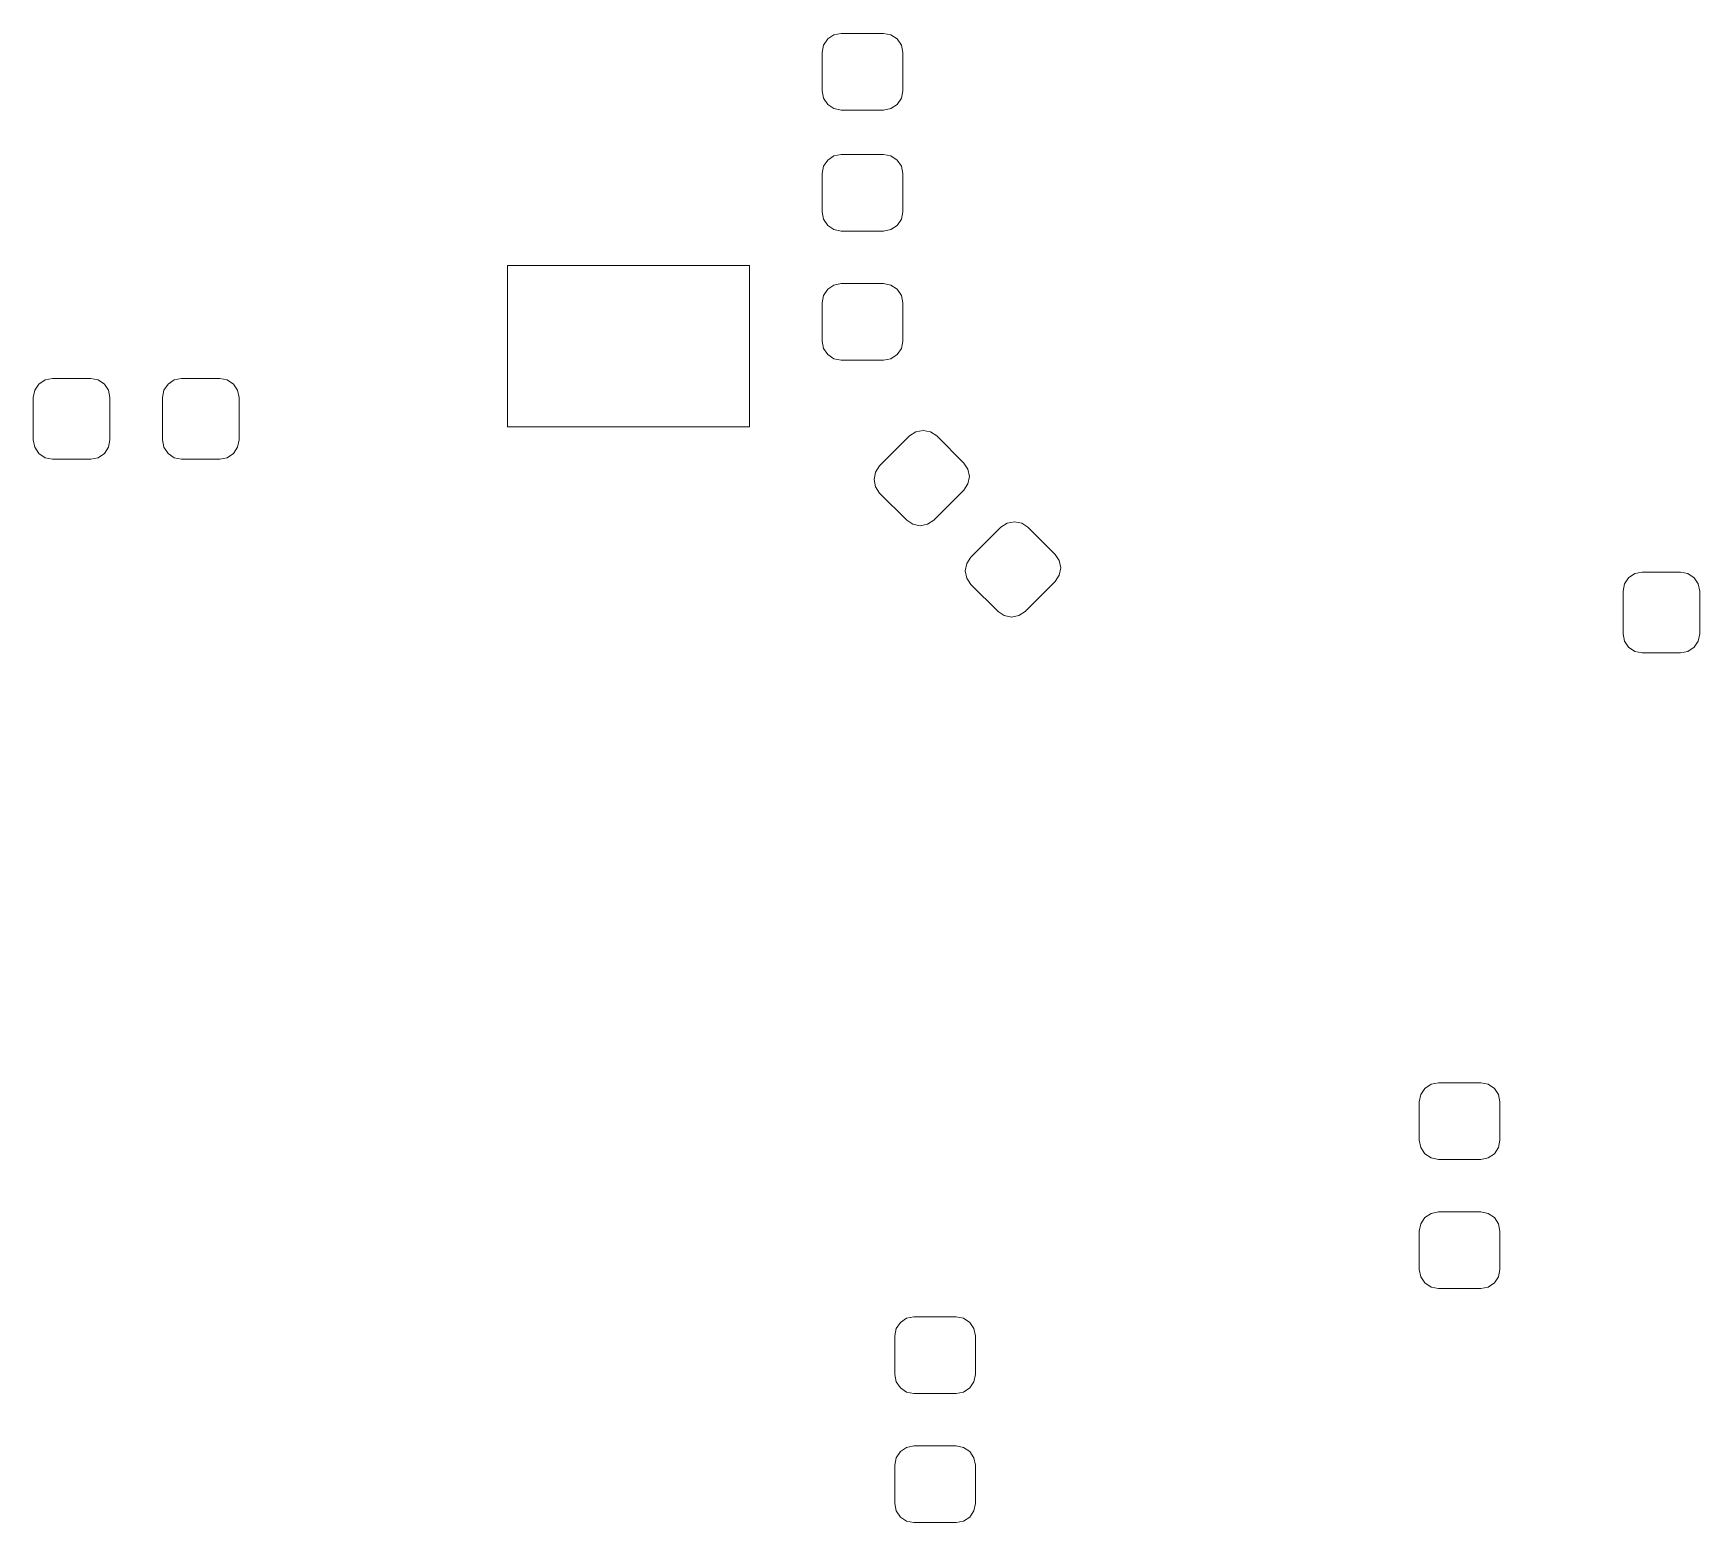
# Model space of a CAD drawing. Header units: millimetres. Extents: x -50 to 46, y -112 to 132.
# Drawn here: x 1.5 to 22.15, y -10.16 to 8.29 of the extents above; entities that cross this region are included whole.
import ezdxf

# ---------------------------------------------------------------- set-up
doc = ezdxf.new("R2010")
doc.units = ezdxf.units.MM
doc.header["$MEASUREMENT"] = 0
doc.layers.add('Layer 1', color=7, linetype='Continuous')

msp = doc.modelspace()

# ---------------------------------------------------------------- linework, layer by layer
at = {"layer": 'Layer 1', "lineweight": 9}
for points, knots in [([(12.0351, 8.2887), (12.0351, 8.2887), (12.126, 8.2706), (12.126, 8.2706), (12.126, 8.2706), (12.126, 8.2706), (12.203, 8.2191), (12.203, 8.2191), (12.203, 8.2191), (12.203, 8.2191), (12.2545, 8.1421), (12.2545, 8.1421), (12.2545, 8.1421), (12.2545, 8.1421), (12.2726, 8.0512), (12.2726, 8.0512), (12.2726, 8.0512), (12.2726, 8.0512), (12.2726, 7.5762), (12.2726, 7.5762), (12.2726, 7.5762), (12.2726, 7.5762), (12.2545, 7.4853), (12.2545, 7.4853), (12.2545, 7.4853), (12.2545, 7.4853), (12.203, 7.4083), (12.203, 7.4083), (12.203, 7.4083), (12.203, 7.4083), (12.126, 7.3568), (12.126, 7.3568), (12.126, 7.3568), (12.126, 7.3568), (12.0351, 7.3387), (12.0351, 7.3387), (12.0351, 7.3387), (12.0351, 7.3387), (11.5101, 7.3387), (11.5101, 7.3387), (11.5101, 7.3387), (11.5101, 7.3387), (11.4192, 7.3568), (11.4192, 7.3568), (11.4192, 7.3568), (11.4192, 7.3568), (11.3422, 7.4083), (11.3422, 7.4083), (11.3422, 7.4083), (11.3422, 7.4083), (11.2907, 7.4853), (11.2907, 7.4853), (11.2907, 7.4853), (11.2907, 7.4853), (11.2726, 7.5762), (11.2726, 7.5762), (11.2726, 7.5762), (11.2726, 7.5762), (11.2726, 8.0512), (11.2726, 8.0512), (11.2726, 8.0512), (11.2726, 8.0512), (11.2907, 8.1421), (11.2907, 8.1421), (11.2907, 8.1421), (11.2907, 8.1421), (11.3422, 8.2191), (11.3422, 8.2191), (11.3422, 8.2191), (11.3422, 8.2191), (11.4192, 8.2706), (11.4192, 8.2706), (11.4192, 8.2706), (11.4192, 8.2706), (11.5101, 8.2887), (11.5101, 8.2887), (11.5101, 8.2887), (11.5101, 8.2887), (12.0351, 8.2887), (12.0351, 8.2887)], [0, 0, 0, 0, 0.047619, 0.047619, 0.047619, 0.047619, 0.0952381, 0.0952381, 0.0952381, 0.0952381, 0.1428571, 0.1428571, 0.1428571, 0.1428571, 0.1904762, 0.1904762, 0.1904762, 0.1904762, 0.2380952, 0.2380952, 0.2380952, 0.2380952, 0.2857143, 0.2857143, 0.2857143, 0.2857143, 0.3333333, 0.3333333, 0.3333333, 0.3333333, 0.3809524, 0.3809524, 0.3809524, 0.3809524, 0.4285714, 0.4285714, 0.4285714, 0.4285714, 0.4761905, 0.4761905, 0.4761905, 0.4761905, 0.5238095, 0.5238095, 0.5238095, 0.5238095, 0.5714286, 0.5714286, 0.5714286, 0.5714286, 0.6190476, 0.6190476, 0.6190476, 0.6190476, 0.6666667, 0.6666667, 0.6666667, 0.6666667, 0.7142857, 0.7142857, 0.7142857, 0.7142857, 0.7619048, 0.7619048, 0.7619048, 0.7619048, 0.8095238, 0.8095238, 0.8095238, 0.8095238, 0.8571429, 0.8571429, 0.8571429, 0.8571429, 0.9047619, 0.9047619, 0.9047619, 0.9047619, 1, 1, 1, 1]), ([(11.5101, 5.8387), (11.5101, 5.8387), (11.4192, 5.8568), (11.4192, 5.8568), (11.4192, 5.8568), (11.4192, 5.8568), (11.3422, 5.9083), (11.3422, 5.9083), (11.3422, 5.9083), (11.3422, 5.9083), (11.2907, 5.9853), (11.2907, 5.9853), (11.2907, 5.9853), (11.2907, 5.9853), (11.2726, 6.0762), (11.2726, 6.0762), (11.2726, 6.0762), (11.2726, 6.0762), (11.2726, 6.5512), (11.2726, 6.5512), (11.2726, 6.5512), (11.2726, 6.5512), (11.2907, 6.6421), (11.2907, 6.6421), (11.2907, 6.6421), (11.2907, 6.6421), (11.3422, 6.7191), (11.3422, 6.7191), (11.3422, 6.7191), (11.3422, 6.7191), (11.4192, 6.7706), (11.4192, 6.7706), (11.4192, 6.7706), (11.4192, 6.7706), (11.5101, 6.7887), (11.5101, 6.7887), (11.5101, 6.7887), (11.5101, 6.7887), (12.0351, 6.7887), (12.0351, 6.7887), (12.0351, 6.7887), (12.0351, 6.7887), (12.126, 6.7706), (12.126, 6.7706), (12.126, 6.7706), (12.126, 6.7706), (12.203, 6.7191), (12.203, 6.7191), (12.203, 6.7191), (12.203, 6.7191), (12.2545, 6.6421), (12.2545, 6.6421), (12.2545, 6.6421), (12.2545, 6.6421), (12.2726, 6.5512), (12.2726, 6.5512), (12.2726, 6.5512), (12.2726, 6.5512), (12.2726, 6.0762), (12.2726, 6.0762), (12.2726, 6.0762), (12.2726, 6.0762), (12.2545, 5.9853), (12.2545, 5.9853), (12.2545, 5.9853), (12.2545, 5.9853), (12.203, 5.9083), (12.203, 5.9083), (12.203, 5.9083), (12.203, 5.9083), (12.126, 5.8568), (12.126, 5.8568), (12.126, 5.8568), (12.126, 5.8568), (12.0351, 5.8387), (12.0351, 5.8387), (12.0351, 5.8387), (12.0351, 5.8387), (11.5101, 5.8387), (11.5101, 5.8387)], [0, 0, 0, 0, 0.047619, 0.047619, 0.047619, 0.047619, 0.0952381, 0.0952381, 0.0952381, 0.0952381, 0.1428571, 0.1428571, 0.1428571, 0.1428571, 0.1904762, 0.1904762, 0.1904762, 0.1904762, 0.2380952, 0.2380952, 0.2380952, 0.2380952, 0.2857143, 0.2857143, 0.2857143, 0.2857143, 0.3333333, 0.3333333, 0.3333333, 0.3333333, 0.3809524, 0.3809524, 0.3809524, 0.3809524, 0.4285714, 0.4285714, 0.4285714, 0.4285714, 0.4761905, 0.4761905, 0.4761905, 0.4761905, 0.5238095, 0.5238095, 0.5238095, 0.5238095, 0.5714286, 0.5714286, 0.5714286, 0.5714286, 0.6190476, 0.6190476, 0.6190476, 0.6190476, 0.6666667, 0.6666667, 0.6666667, 0.6666667, 0.7142857, 0.7142857, 0.7142857, 0.7142857, 0.7619048, 0.7619048, 0.7619048, 0.7619048, 0.8095238, 0.8095238, 0.8095238, 0.8095238, 0.8571429, 0.8571429, 0.8571429, 0.8571429, 0.9047619, 0.9047619, 0.9047619, 0.9047619, 1, 1, 1, 1]), ([(7.3726, 5.4137), (7.3726, 5.4137), (10.3726, 5.4137), (10.3726, 5.4137), (10.3726, 5.4137), (10.3726, 5.4137), (10.3726, 3.4137), (10.3726, 3.4137), (10.3726, 3.4137), (10.3726, 3.4137), (7.3726, 3.4137), (7.3726, 3.4137), (7.3726, 3.4137), (7.3726, 3.4137), (7.3726, 5.4137), (7.3726, 5.4137)], [0, 0, 0, 0, 0.2, 0.2, 0.2, 0.2, 0.4, 0.4, 0.4, 0.4, 0.6, 0.6, 0.6, 0.6, 1, 1, 1, 1]), ([(11.5101, 4.2387), (11.5101, 4.2387), (11.4192, 4.2568), (11.4192, 4.2568), (11.4192, 4.2568), (11.4192, 4.2568), (11.3422, 4.3083), (11.3422, 4.3083), (11.3422, 4.3083), (11.3422, 4.3083), (11.2907, 4.3853), (11.2907, 4.3853), (11.2907, 4.3853), (11.2907, 4.3853), (11.2726, 4.4762), (11.2726, 4.4762), (11.2726, 4.4762), (11.2726, 4.4762), (11.2726, 4.9512), (11.2726, 4.9512), (11.2726, 4.9512), (11.2726, 4.9512), (11.2907, 5.0421), (11.2907, 5.0421), (11.2907, 5.0421), (11.2907, 5.0421), (11.3422, 5.1191), (11.3422, 5.1191), (11.3422, 5.1191), (11.3422, 5.1191), (11.4192, 5.1706), (11.4192, 5.1706), (11.4192, 5.1706), (11.4192, 5.1706), (11.5101, 5.1887), (11.5101, 5.1887), (11.5101, 5.1887), (11.5101, 5.1887), (12.0351, 5.1887), (12.0351, 5.1887), (12.0351, 5.1887), (12.0351, 5.1887), (12.126, 5.1706), (12.126, 5.1706), (12.126, 5.1706), (12.126, 5.1706), (12.203, 5.1191), (12.203, 5.1191), (12.203, 5.1191), (12.203, 5.1191), (12.2545, 5.0421), (12.2545, 5.0421), (12.2545, 5.0421), (12.2545, 5.0421), (12.2726, 4.9512), (12.2726, 4.9512), (12.2726, 4.9512), (12.2726, 4.9512), (12.2726, 4.4762), (12.2726, 4.4762), (12.2726, 4.4762), (12.2726, 4.4762), (12.2545, 4.3853), (12.2545, 4.3853), (12.2545, 4.3853), (12.2545, 4.3853), (12.203, 4.3083), (12.203, 4.3083), (12.203, 4.3083), (12.203, 4.3083), (12.126, 4.2568), (12.126, 4.2568), (12.126, 4.2568), (12.126, 4.2568), (12.0351, 4.2387), (12.0351, 4.2387), (12.0351, 4.2387), (12.0351, 4.2387), (11.5101, 4.2387), (11.5101, 4.2387)], [0, 0, 0, 0, 0.047619, 0.047619, 0.047619, 0.047619, 0.0952381, 0.0952381, 0.0952381, 0.0952381, 0.1428571, 0.1428571, 0.1428571, 0.1428571, 0.1904762, 0.1904762, 0.1904762, 0.1904762, 0.2380952, 0.2380952, 0.2380952, 0.2380952, 0.2857143, 0.2857143, 0.2857143, 0.2857143, 0.3333333, 0.3333333, 0.3333333, 0.3333333, 0.3809524, 0.3809524, 0.3809524, 0.3809524, 0.4285714, 0.4285714, 0.4285714, 0.4285714, 0.4761905, 0.4761905, 0.4761905, 0.4761905, 0.5238095, 0.5238095, 0.5238095, 0.5238095, 0.5714286, 0.5714286, 0.5714286, 0.5714286, 0.6190476, 0.6190476, 0.6190476, 0.6190476, 0.6666667, 0.6666667, 0.6666667, 0.6666667, 0.7142857, 0.7142857, 0.7142857, 0.7142857, 0.7619048, 0.7619048, 0.7619048, 0.7619048, 0.8095238, 0.8095238, 0.8095238, 0.8095238, 0.8571429, 0.8571429, 0.8571429, 0.8571429, 0.9047619, 0.9047619, 0.9047619, 0.9047619, 1, 1, 1, 1]), ([(2.4476, 3.2512), (2.4476, 3.2512), (2.4295, 3.1603), (2.4295, 3.1603), (2.4295, 3.1603), (2.4295, 3.1603), (2.378, 3.0833), (2.378, 3.0833), (2.378, 3.0833), (2.378, 3.0833), (2.301, 3.0318), (2.301, 3.0318), (2.301, 3.0318), (2.301, 3.0318), (2.2101, 3.0137), (2.2101, 3.0137), (2.2101, 3.0137), (2.2101, 3.0137), (1.7351, 3.0137), (1.7351, 3.0137), (1.7351, 3.0137), (1.7351, 3.0137), (1.6442, 3.0318), (1.6442, 3.0318), (1.6442, 3.0318), (1.6442, 3.0318), (1.5672, 3.0833), (1.5672, 3.0833), (1.5672, 3.0833), (1.5672, 3.0833), (1.5157, 3.1603), (1.5157, 3.1603), (1.5157, 3.1603), (1.5157, 3.1603), (1.4976, 3.2512), (1.4976, 3.2512), (1.4976, 3.2512), (1.4976, 3.2512), (1.4976, 3.7762), (1.4976, 3.7762), (1.4976, 3.7762), (1.4976, 3.7762), (1.5157, 3.8671), (1.5157, 3.8671), (1.5157, 3.8671), (1.5157, 3.8671), (1.5672, 3.9441), (1.5672, 3.9441), (1.5672, 3.9441), (1.5672, 3.9441), (1.6442, 3.9956), (1.6442, 3.9956), (1.6442, 3.9956), (1.6442, 3.9956), (1.7351, 4.0137), (1.7351, 4.0137), (1.7351, 4.0137), (1.7351, 4.0137), (2.2101, 4.0137), (2.2101, 4.0137), (2.2101, 4.0137), (2.2101, 4.0137), (2.301, 3.9956), (2.301, 3.9956), (2.301, 3.9956), (2.301, 3.9956), (2.378, 3.9441), (2.378, 3.9441), (2.378, 3.9441), (2.378, 3.9441), (2.4295, 3.8671), (2.4295, 3.8671), (2.4295, 3.8671), (2.4295, 3.8671), (2.4476, 3.7762), (2.4476, 3.7762), (2.4476, 3.7762), (2.4476, 3.7762), (2.4476, 3.2512), (2.4476, 3.2512)], [0, 0, 0, 0, 0.047619, 0.047619, 0.047619, 0.047619, 0.0952381, 0.0952381, 0.0952381, 0.0952381, 0.1428571, 0.1428571, 0.1428571, 0.1428571, 0.1904762, 0.1904762, 0.1904762, 0.1904762, 0.2380952, 0.2380952, 0.2380952, 0.2380952, 0.2857143, 0.2857143, 0.2857143, 0.2857143, 0.3333333, 0.3333333, 0.3333333, 0.3333333, 0.3809524, 0.3809524, 0.3809524, 0.3809524, 0.4285714, 0.4285714, 0.4285714, 0.4285714, 0.4761905, 0.4761905, 0.4761905, 0.4761905, 0.5238095, 0.5238095, 0.5238095, 0.5238095, 0.5714286, 0.5714286, 0.5714286, 0.5714286, 0.6190476, 0.6190476, 0.6190476, 0.6190476, 0.6666667, 0.6666667, 0.6666667, 0.6666667, 0.7142857, 0.7142857, 0.7142857, 0.7142857, 0.7619048, 0.7619048, 0.7619048, 0.7619048, 0.8095238, 0.8095238, 0.8095238, 0.8095238, 0.8571429, 0.8571429, 0.8571429, 0.8571429, 0.9047619, 0.9047619, 0.9047619, 0.9047619, 1, 1, 1, 1]), ([(4.0476, 3.2512), (4.0476, 3.2512), (4.0295, 3.1603), (4.0295, 3.1603), (4.0295, 3.1603), (4.0295, 3.1603), (3.978, 3.0833), (3.978, 3.0833), (3.978, 3.0833), (3.978, 3.0833), (3.901, 3.0318), (3.901, 3.0318), (3.901, 3.0318), (3.901, 3.0318), (3.8101, 3.0137), (3.8101, 3.0137), (3.8101, 3.0137), (3.8101, 3.0137), (3.3351, 3.0137), (3.3351, 3.0137), (3.3351, 3.0137), (3.3351, 3.0137), (3.2442, 3.0318), (3.2442, 3.0318), (3.2442, 3.0318), (3.2442, 3.0318), (3.1672, 3.0833), (3.1672, 3.0833), (3.1672, 3.0833), (3.1672, 3.0833), (3.1157, 3.1603), (3.1157, 3.1603), (3.1157, 3.1603), (3.1157, 3.1603), (3.0976, 3.2512), (3.0976, 3.2512), (3.0976, 3.2512), (3.0976, 3.2512), (3.0976, 3.7762), (3.0976, 3.7762), (3.0976, 3.7762), (3.0976, 3.7762), (3.1157, 3.8671), (3.1157, 3.8671), (3.1157, 3.8671), (3.1157, 3.8671), (3.1672, 3.9441), (3.1672, 3.9441), (3.1672, 3.9441), (3.1672, 3.9441), (3.2442, 3.9956), (3.2442, 3.9956), (3.2442, 3.9956), (3.2442, 3.9956), (3.3351, 4.0137), (3.3351, 4.0137), (3.3351, 4.0137), (3.3351, 4.0137), (3.8101, 4.0137), (3.8101, 4.0137), (3.8101, 4.0137), (3.8101, 4.0137), (3.901, 3.9956), (3.901, 3.9956), (3.901, 3.9956), (3.901, 3.9956), (3.978, 3.9441), (3.978, 3.9441), (3.978, 3.9441), (3.978, 3.9441), (4.0295, 3.8671), (4.0295, 3.8671), (4.0295, 3.8671), (4.0295, 3.8671), (4.0476, 3.7762), (4.0476, 3.7762), (4.0476, 3.7762), (4.0476, 3.7762), (4.0476, 3.2512), (4.0476, 3.2512)], [0, 0, 0, 0, 0.047619, 0.047619, 0.047619, 0.047619, 0.0952381, 0.0952381, 0.0952381, 0.0952381, 0.1428571, 0.1428571, 0.1428571, 0.1428571, 0.1904762, 0.1904762, 0.1904762, 0.1904762, 0.2380952, 0.2380952, 0.2380952, 0.2380952, 0.2857143, 0.2857143, 0.2857143, 0.2857143, 0.3333333, 0.3333333, 0.3333333, 0.3333333, 0.3809524, 0.3809524, 0.3809524, 0.3809524, 0.4285714, 0.4285714, 0.4285714, 0.4285714, 0.4761905, 0.4761905, 0.4761905, 0.4761905, 0.5238095, 0.5238095, 0.5238095, 0.5238095, 0.5714286, 0.5714286, 0.5714286, 0.5714286, 0.6190476, 0.6190476, 0.6190476, 0.6190476, 0.6666667, 0.6666667, 0.6666667, 0.6666667, 0.7142857, 0.7142857, 0.7142857, 0.7142857, 0.7619048, 0.7619048, 0.7619048, 0.7619048, 0.8095238, 0.8095238, 0.8095238, 0.8095238, 0.8571429, 0.8571429, 0.8571429, 0.8571429, 0.9047619, 0.9047619, 0.9047619, 0.9047619, 1, 1, 1, 1]), ([(12.3567, 3.3009), (12.3567, 3.3009), (12.4337, 3.3524), (12.4337, 3.3524), (12.4337, 3.3524), (12.4337, 3.3524), (12.5246, 3.3704), (12.5246, 3.3704), (12.5246, 3.3704), (12.5246, 3.3704), (12.6155, 3.3524), (12.6155, 3.3524), (12.6155, 3.3524), (12.6155, 3.3524), (12.6925, 3.3009), (12.6925, 3.3009), (12.6925, 3.3009), (12.6925, 3.3009), (13.0284, 2.965), (13.0284, 2.965), (13.0284, 2.965), (13.0284, 2.965), (13.0799, 2.888), (13.0799, 2.888), (13.0799, 2.888), (13.0799, 2.888), (13.098, 2.7971), (13.098, 2.7971), (13.098, 2.7971), (13.098, 2.7971), (13.0799, 2.7062), (13.0799, 2.7062), (13.0799, 2.7062), (13.0799, 2.7062), (13.0284, 2.6291), (13.0284, 2.6291), (13.0284, 2.6291), (13.0284, 2.6291), (12.6572, 2.2579), (12.6572, 2.2579), (12.6572, 2.2579), (12.6572, 2.2579), (12.5801, 2.2064), (12.5801, 2.2064), (12.5801, 2.2064), (12.5801, 2.2064), (12.4892, 2.1883), (12.4892, 2.1883), (12.4892, 2.1883), (12.4892, 2.1883), (12.3984, 2.2064), (12.3984, 2.2064), (12.3984, 2.2064), (12.3984, 2.2064), (12.3213, 2.2579), (12.3213, 2.2579), (12.3213, 2.2579), (12.3213, 2.2579), (11.9854, 2.5938), (11.9854, 2.5938), (11.9854, 2.5938), (11.9854, 2.5938), (11.9339, 2.6708), (11.9339, 2.6708), (11.9339, 2.6708), (11.9339, 2.6708), (11.9159, 2.7617), (11.9159, 2.7617), (11.9159, 2.7617), (11.9159, 2.7617), (11.9339, 2.8526), (11.9339, 2.8526), (11.9339, 2.8526), (11.9339, 2.8526), (11.9854, 2.9296), (11.9854, 2.9296), (11.9854, 2.9296), (11.9854, 2.9296), (12.3567, 3.3009), (12.3567, 3.3009)], [0, 0, 0, 0, 0.047619, 0.047619, 0.047619, 0.047619, 0.0952381, 0.0952381, 0.0952381, 0.0952381, 0.1428571, 0.1428571, 0.1428571, 0.1428571, 0.1904762, 0.1904762, 0.1904762, 0.1904762, 0.2380952, 0.2380952, 0.2380952, 0.2380952, 0.2857143, 0.2857143, 0.2857143, 0.2857143, 0.3333333, 0.3333333, 0.3333333, 0.3333333, 0.3809524, 0.3809524, 0.3809524, 0.3809524, 0.4285714, 0.4285714, 0.4285714, 0.4285714, 0.4761905, 0.4761905, 0.4761905, 0.4761905, 0.5238095, 0.5238095, 0.5238095, 0.5238095, 0.5714286, 0.5714286, 0.5714286, 0.5714286, 0.6190476, 0.6190476, 0.6190476, 0.6190476, 0.6666667, 0.6666667, 0.6666667, 0.6666667, 0.7142857, 0.7142857, 0.7142857, 0.7142857, 0.7619048, 0.7619048, 0.7619048, 0.7619048, 0.8095238, 0.8095238, 0.8095238, 0.8095238, 0.8571429, 0.8571429, 0.8571429, 0.8571429, 0.9047619, 0.9047619, 0.9047619, 0.9047619, 1, 1, 1, 1]), ([(13.488, 2.1695), (13.488, 2.1695), (13.5651, 2.221), (13.5651, 2.221), (13.5651, 2.221), (13.5651, 2.221), (13.656, 2.2391), (13.656, 2.2391), (13.656, 2.2391), (13.656, 2.2391), (13.7469, 2.221), (13.7469, 2.221), (13.7469, 2.221), (13.7469, 2.221), (13.8239, 2.1695), (13.8239, 2.1695), (13.8239, 2.1695), (13.8239, 2.1695), (14.1598, 1.8336), (14.1598, 1.8336), (14.1598, 1.8336), (14.1598, 1.8336), (14.2113, 1.7566), (14.2113, 1.7566), (14.2113, 1.7566), (14.2113, 1.7566), (14.2293, 1.6657), (14.2293, 1.6657), (14.2293, 1.6657), (14.2293, 1.6657), (14.2113, 1.5748), (14.2113, 1.5748), (14.2113, 1.5748), (14.2113, 1.5748), (14.1598, 1.4978), (14.1598, 1.4978), (14.1598, 1.4978), (14.1598, 1.4978), (13.7885, 1.1265), (13.7885, 1.1265), (13.7885, 1.1265), (13.7885, 1.1265), (13.7115, 1.075), (13.7115, 1.075), (13.7115, 1.075), (13.7115, 1.075), (13.6206, 1.057), (13.6206, 1.057), (13.6206, 1.057), (13.6206, 1.057), (13.5297, 1.075), (13.5297, 1.075), (13.5297, 1.075), (13.5297, 1.075), (13.4527, 1.1265), (13.4527, 1.1265), (13.4527, 1.1265), (13.4527, 1.1265), (13.1168, 1.4624), (13.1168, 1.4624), (13.1168, 1.4624), (13.1168, 1.4624), (13.0653, 1.5394), (13.0653, 1.5394), (13.0653, 1.5394), (13.0653, 1.5394), (13.0472, 1.6303), (13.0472, 1.6303), (13.0472, 1.6303), (13.0472, 1.6303), (13.0653, 1.7212), (13.0653, 1.7212), (13.0653, 1.7212), (13.0653, 1.7212), (13.1168, 1.7983), (13.1168, 1.7983), (13.1168, 1.7983), (13.1168, 1.7983), (13.488, 2.1695), (13.488, 2.1695)], [0, 0, 0, 0, 0.047619, 0.047619, 0.047619, 0.047619, 0.0952381, 0.0952381, 0.0952381, 0.0952381, 0.1428571, 0.1428571, 0.1428571, 0.1428571, 0.1904762, 0.1904762, 0.1904762, 0.1904762, 0.2380952, 0.2380952, 0.2380952, 0.2380952, 0.2857143, 0.2857143, 0.2857143, 0.2857143, 0.3333333, 0.3333333, 0.3333333, 0.3333333, 0.3809524, 0.3809524, 0.3809524, 0.3809524, 0.4285714, 0.4285714, 0.4285714, 0.4285714, 0.4761905, 0.4761905, 0.4761905, 0.4761905, 0.5238095, 0.5238095, 0.5238095, 0.5238095, 0.5714286, 0.5714286, 0.5714286, 0.5714286, 0.6190476, 0.6190476, 0.6190476, 0.6190476, 0.6666667, 0.6666667, 0.6666667, 0.6666667, 0.7142857, 0.7142857, 0.7142857, 0.7142857, 0.7619048, 0.7619048, 0.7619048, 0.7619048, 0.8095238, 0.8095238, 0.8095238, 0.8095238, 0.8571429, 0.8571429, 0.8571429, 0.8571429, 0.9047619, 0.9047619, 0.9047619, 0.9047619, 1, 1, 1, 1]), ([(21.1976, 1.3762), (21.1976, 1.3762), (21.2157, 1.4671), (21.2157, 1.4671), (21.2157, 1.4671), (21.2157, 1.4671), (21.2672, 1.5441), (21.2672, 1.5441), (21.2672, 1.5441), (21.2672, 1.5441), (21.3442, 1.5956), (21.3442, 1.5956), (21.3442, 1.5956), (21.3442, 1.5956), (21.4351, 1.6137), (21.4351, 1.6137), (21.4351, 1.6137), (21.4351, 1.6137), (21.9101, 1.6137), (21.9101, 1.6137), (21.9101, 1.6137), (21.9101, 1.6137), (22.001, 1.5956), (22.001, 1.5956), (22.001, 1.5956), (22.001, 1.5956), (22.078, 1.5441), (22.078, 1.5441), (22.078, 1.5441), (22.078, 1.5441), (22.1295, 1.4671), (22.1295, 1.4671), (22.1295, 1.4671), (22.1295, 1.4671), (22.1476, 1.3762), (22.1476, 1.3762), (22.1476, 1.3762), (22.1476, 1.3762), (22.1476, 0.8512), (22.1476, 0.8512), (22.1476, 0.8512), (22.1476, 0.8512), (22.1295, 0.7603), (22.1295, 0.7603), (22.1295, 0.7603), (22.1295, 0.7603), (22.078, 0.6833), (22.078, 0.6833), (22.078, 0.6833), (22.078, 0.6833), (22.001, 0.6318), (22.001, 0.6318), (22.001, 0.6318), (22.001, 0.6318), (21.9101, 0.6137), (21.9101, 0.6137), (21.9101, 0.6137), (21.9101, 0.6137), (21.4351, 0.6137), (21.4351, 0.6137), (21.4351, 0.6137), (21.4351, 0.6137), (21.3442, 0.6318), (21.3442, 0.6318), (21.3442, 0.6318), (21.3442, 0.6318), (21.2672, 0.6833), (21.2672, 0.6833), (21.2672, 0.6833), (21.2672, 0.6833), (21.2157, 0.7603), (21.2157, 0.7603), (21.2157, 0.7603), (21.2157, 0.7603), (21.1976, 0.8512), (21.1976, 0.8512), (21.1976, 0.8512), (21.1976, 0.8512), (21.1976, 1.3762), (21.1976, 1.3762)], [0, 0, 0, 0, 0.047619, 0.047619, 0.047619, 0.047619, 0.0952381, 0.0952381, 0.0952381, 0.0952381, 0.1428571, 0.1428571, 0.1428571, 0.1428571, 0.1904762, 0.1904762, 0.1904762, 0.1904762, 0.2380952, 0.2380952, 0.2380952, 0.2380952, 0.2857143, 0.2857143, 0.2857143, 0.2857143, 0.3333333, 0.3333333, 0.3333333, 0.3333333, 0.3809524, 0.3809524, 0.3809524, 0.3809524, 0.4285714, 0.4285714, 0.4285714, 0.4285714, 0.4761905, 0.4761905, 0.4761905, 0.4761905, 0.5238095, 0.5238095, 0.5238095, 0.5238095, 0.5714286, 0.5714286, 0.5714286, 0.5714286, 0.6190476, 0.6190476, 0.6190476, 0.6190476, 0.6666667, 0.6666667, 0.6666667, 0.6666667, 0.7142857, 0.7142857, 0.7142857, 0.7142857, 0.7619048, 0.7619048, 0.7619048, 0.7619048, 0.8095238, 0.8095238, 0.8095238, 0.8095238, 0.8571429, 0.8571429, 0.8571429, 0.8571429, 0.9047619, 0.9047619, 0.9047619, 0.9047619, 1, 1, 1, 1]), ([(19.4351, -4.7113), (19.4351, -4.7113), (19.526, -4.7294), (19.526, -4.7294), (19.526, -4.7294), (19.526, -4.7294), (19.603, -4.7809), (19.603, -4.7809), (19.603, -4.7809), (19.603, -4.7809), (19.6545, -4.8579), (19.6545, -4.8579), (19.6545, -4.8579), (19.6545, -4.8579), (19.6726, -4.9488), (19.6726, -4.9488), (19.6726, -4.9488), (19.6726, -4.9488), (19.6726, -5.4238), (19.6726, -5.4238), (19.6726, -5.4238), (19.6726, -5.4238), (19.6545, -5.5147), (19.6545, -5.5147), (19.6545, -5.5147), (19.6545, -5.5147), (19.603, -5.5917), (19.603, -5.5917), (19.603, -5.5917), (19.603, -5.5917), (19.526, -5.6432), (19.526, -5.6432), (19.526, -5.6432), (19.526, -5.6432), (19.4351, -5.6613), (19.4351, -5.6613), (19.4351, -5.6613), (19.4351, -5.6613), (18.9101, -5.6613), (18.9101, -5.6613), (18.9101, -5.6613), (18.9101, -5.6613), (18.8192, -5.6432), (18.8192, -5.6432), (18.8192, -5.6432), (18.8192, -5.6432), (18.7422, -5.5917), (18.7422, -5.5917), (18.7422, -5.5917), (18.7422, -5.5917), (18.6907, -5.5147), (18.6907, -5.5147), (18.6907, -5.5147), (18.6907, -5.5147), (18.6726, -5.4238), (18.6726, -5.4238), (18.6726, -5.4238), (18.6726, -5.4238), (18.6726, -4.9488), (18.6726, -4.9488), (18.6726, -4.9488), (18.6726, -4.9488), (18.6907, -4.8579), (18.6907, -4.8579), (18.6907, -4.8579), (18.6907, -4.8579), (18.7422, -4.7809), (18.7422, -4.7809), (18.7422, -4.7809), (18.7422, -4.7809), (18.8192, -4.7294), (18.8192, -4.7294), (18.8192, -4.7294), (18.8192, -4.7294), (18.9101, -4.7113), (18.9101, -4.7113), (18.9101, -4.7113), (18.9101, -4.7113), (19.4351, -4.7113), (19.4351, -4.7113)], [0, 0, 0, 0, 0.047619, 0.047619, 0.047619, 0.047619, 0.0952381, 0.0952381, 0.0952381, 0.0952381, 0.1428571, 0.1428571, 0.1428571, 0.1428571, 0.1904762, 0.1904762, 0.1904762, 0.1904762, 0.2380952, 0.2380952, 0.2380952, 0.2380952, 0.2857143, 0.2857143, 0.2857143, 0.2857143, 0.3333333, 0.3333333, 0.3333333, 0.3333333, 0.3809524, 0.3809524, 0.3809524, 0.3809524, 0.4285714, 0.4285714, 0.4285714, 0.4285714, 0.4761905, 0.4761905, 0.4761905, 0.4761905, 0.5238095, 0.5238095, 0.5238095, 0.5238095, 0.5714286, 0.5714286, 0.5714286, 0.5714286, 0.6190476, 0.6190476, 0.6190476, 0.6190476, 0.6666667, 0.6666667, 0.6666667, 0.6666667, 0.7142857, 0.7142857, 0.7142857, 0.7142857, 0.7619048, 0.7619048, 0.7619048, 0.7619048, 0.8095238, 0.8095238, 0.8095238, 0.8095238, 0.8571429, 0.8571429, 0.8571429, 0.8571429, 0.9047619, 0.9047619, 0.9047619, 0.9047619, 1, 1, 1, 1]), ([(19.4351, -6.3113), (19.4351, -6.3113), (19.526, -6.3294), (19.526, -6.3294), (19.526, -6.3294), (19.526, -6.3294), (19.603, -6.3809), (19.603, -6.3809), (19.603, -6.3809), (19.603, -6.3809), (19.6545, -6.4579), (19.6545, -6.4579), (19.6545, -6.4579), (19.6545, -6.4579), (19.6726, -6.5488), (19.6726, -6.5488), (19.6726, -6.5488), (19.6726, -6.5488), (19.6726, -7.0238), (19.6726, -7.0238), (19.6726, -7.0238), (19.6726, -7.0238), (19.6545, -7.1147), (19.6545, -7.1147), (19.6545, -7.1147), (19.6545, -7.1147), (19.603, -7.1917), (19.603, -7.1917), (19.603, -7.1917), (19.603, -7.1917), (19.526, -7.2432), (19.526, -7.2432), (19.526, -7.2432), (19.526, -7.2432), (19.4351, -7.2613), (19.4351, -7.2613), (19.4351, -7.2613), (19.4351, -7.2613), (18.9101, -7.2613), (18.9101, -7.2613), (18.9101, -7.2613), (18.9101, -7.2613), (18.8192, -7.2432), (18.8192, -7.2432), (18.8192, -7.2432), (18.8192, -7.2432), (18.7422, -7.1917), (18.7422, -7.1917), (18.7422, -7.1917), (18.7422, -7.1917), (18.6907, -7.1147), (18.6907, -7.1147), (18.6907, -7.1147), (18.6907, -7.1147), (18.6726, -7.0238), (18.6726, -7.0238), (18.6726, -7.0238), (18.6726, -7.0238), (18.6726, -6.5488), (18.6726, -6.5488), (18.6726, -6.5488), (18.6726, -6.5488), (18.6907, -6.4579), (18.6907, -6.4579), (18.6907, -6.4579), (18.6907, -6.4579), (18.7422, -6.3809), (18.7422, -6.3809), (18.7422, -6.3809), (18.7422, -6.3809), (18.8192, -6.3294), (18.8192, -6.3294), (18.8192, -6.3294), (18.8192, -6.3294), (18.9101, -6.3113), (18.9101, -6.3113), (18.9101, -6.3113), (18.9101, -6.3113), (19.4351, -6.3113), (19.4351, -6.3113)], [0, 0, 0, 0, 0.047619, 0.047619, 0.047619, 0.047619, 0.0952381, 0.0952381, 0.0952381, 0.0952381, 0.1428571, 0.1428571, 0.1428571, 0.1428571, 0.1904762, 0.1904762, 0.1904762, 0.1904762, 0.2380952, 0.2380952, 0.2380952, 0.2380952, 0.2857143, 0.2857143, 0.2857143, 0.2857143, 0.3333333, 0.3333333, 0.3333333, 0.3333333, 0.3809524, 0.3809524, 0.3809524, 0.3809524, 0.4285714, 0.4285714, 0.4285714, 0.4285714, 0.4761905, 0.4761905, 0.4761905, 0.4761905, 0.5238095, 0.5238095, 0.5238095, 0.5238095, 0.5714286, 0.5714286, 0.5714286, 0.5714286, 0.6190476, 0.6190476, 0.6190476, 0.6190476, 0.6666667, 0.6666667, 0.6666667, 0.6666667, 0.7142857, 0.7142857, 0.7142857, 0.7142857, 0.7619048, 0.7619048, 0.7619048, 0.7619048, 0.8095238, 0.8095238, 0.8095238, 0.8095238, 0.8571429, 0.8571429, 0.8571429, 0.8571429, 0.9047619, 0.9047619, 0.9047619, 0.9047619, 1, 1, 1, 1]), ([(12.9351, -7.6113), (12.9351, -7.6113), (13.026, -7.6294), (13.026, -7.6294), (13.026, -7.6294), (13.026, -7.6294), (13.103, -7.6809), (13.103, -7.6809), (13.103, -7.6809), (13.103, -7.6809), (13.1545, -7.7579), (13.1545, -7.7579), (13.1545, -7.7579), (13.1545, -7.7579), (13.1726, -7.8488), (13.1726, -7.8488), (13.1726, -7.8488), (13.1726, -7.8488), (13.1726, -8.3238), (13.1726, -8.3238), (13.1726, -8.3238), (13.1726, -8.3238), (13.1545, -8.4147), (13.1545, -8.4147), (13.1545, -8.4147), (13.1545, -8.4147), (13.103, -8.4917), (13.103, -8.4917), (13.103, -8.4917), (13.103, -8.4917), (13.026, -8.5432), (13.026, -8.5432), (13.026, -8.5432), (13.026, -8.5432), (12.9351, -8.5613), (12.9351, -8.5613), (12.9351, -8.5613), (12.9351, -8.5613), (12.4101, -8.5613), (12.4101, -8.5613), (12.4101, -8.5613), (12.4101, -8.5613), (12.3192, -8.5432), (12.3192, -8.5432), (12.3192, -8.5432), (12.3192, -8.5432), (12.2422, -8.4917), (12.2422, -8.4917), (12.2422, -8.4917), (12.2422, -8.4917), (12.1907, -8.4147), (12.1907, -8.4147), (12.1907, -8.4147), (12.1907, -8.4147), (12.1726, -8.3238), (12.1726, -8.3238), (12.1726, -8.3238), (12.1726, -8.3238), (12.1726, -7.8488), (12.1726, -7.8488), (12.1726, -7.8488), (12.1726, -7.8488), (12.1907, -7.7579), (12.1907, -7.7579), (12.1907, -7.7579), (12.1907, -7.7579), (12.2422, -7.6809), (12.2422, -7.6809), (12.2422, -7.6809), (12.2422, -7.6809), (12.3192, -7.6294), (12.3192, -7.6294), (12.3192, -7.6294), (12.3192, -7.6294), (12.4101, -7.6113), (12.4101, -7.6113), (12.4101, -7.6113), (12.4101, -7.6113), (12.9351, -7.6113), (12.9351, -7.6113)], [0, 0, 0, 0, 0.047619, 0.047619, 0.047619, 0.047619, 0.0952381, 0.0952381, 0.0952381, 0.0952381, 0.1428571, 0.1428571, 0.1428571, 0.1428571, 0.1904762, 0.1904762, 0.1904762, 0.1904762, 0.2380952, 0.2380952, 0.2380952, 0.2380952, 0.2857143, 0.2857143, 0.2857143, 0.2857143, 0.3333333, 0.3333333, 0.3333333, 0.3333333, 0.3809524, 0.3809524, 0.3809524, 0.3809524, 0.4285714, 0.4285714, 0.4285714, 0.4285714, 0.4761905, 0.4761905, 0.4761905, 0.4761905, 0.5238095, 0.5238095, 0.5238095, 0.5238095, 0.5714286, 0.5714286, 0.5714286, 0.5714286, 0.6190476, 0.6190476, 0.6190476, 0.6190476, 0.6666667, 0.6666667, 0.6666667, 0.6666667, 0.7142857, 0.7142857, 0.7142857, 0.7142857, 0.7619048, 0.7619048, 0.7619048, 0.7619048, 0.8095238, 0.8095238, 0.8095238, 0.8095238, 0.8571429, 0.8571429, 0.8571429, 0.8571429, 0.9047619, 0.9047619, 0.9047619, 0.9047619, 1, 1, 1, 1]), ([(12.9351, -9.2113), (12.9351, -9.2113), (13.026, -9.2294), (13.026, -9.2294), (13.026, -9.2294), (13.026, -9.2294), (13.103, -9.2809), (13.103, -9.2809), (13.103, -9.2809), (13.103, -9.2809), (13.1545, -9.3579), (13.1545, -9.3579), (13.1545, -9.3579), (13.1545, -9.3579), (13.1726, -9.4488), (13.1726, -9.4488), (13.1726, -9.4488), (13.1726, -9.4488), (13.1726, -9.9238), (13.1726, -9.9238), (13.1726, -9.9238), (13.1726, -9.9238), (13.1545, -10.0147), (13.1545, -10.0147), (13.1545, -10.0147), (13.1545, -10.0147), (13.103, -10.0917), (13.103, -10.0917), (13.103, -10.0917), (13.103, -10.0917), (13.026, -10.1432), (13.026, -10.1432), (13.026, -10.1432), (13.026, -10.1432), (12.9351, -10.1613), (12.9351, -10.1613), (12.9351, -10.1613), (12.9351, -10.1613), (12.4101, -10.1613), (12.4101, -10.1613), (12.4101, -10.1613), (12.4101, -10.1613), (12.3192, -10.1432), (12.3192, -10.1432), (12.3192, -10.1432), (12.3192, -10.1432), (12.2422, -10.0917), (12.2422, -10.0917), (12.2422, -10.0917), (12.2422, -10.0917), (12.1907, -10.0147), (12.1907, -10.0147), (12.1907, -10.0147), (12.1907, -10.0147), (12.1726, -9.9238), (12.1726, -9.9238), (12.1726, -9.9238), (12.1726, -9.9238), (12.1726, -9.4488), (12.1726, -9.4488), (12.1726, -9.4488), (12.1726, -9.4488), (12.1907, -9.3579), (12.1907, -9.3579), (12.1907, -9.3579), (12.1907, -9.3579), (12.2422, -9.2809), (12.2422, -9.2809), (12.2422, -9.2809), (12.2422, -9.2809), (12.3192, -9.2294), (12.3192, -9.2294), (12.3192, -9.2294), (12.3192, -9.2294), (12.4101, -9.2113), (12.4101, -9.2113), (12.4101, -9.2113), (12.4101, -9.2113), (12.9351, -9.2113), (12.9351, -9.2113)], [0, 0, 0, 0, 0.047619, 0.047619, 0.047619, 0.047619, 0.0952381, 0.0952381, 0.0952381, 0.0952381, 0.1428571, 0.1428571, 0.1428571, 0.1428571, 0.1904762, 0.1904762, 0.1904762, 0.1904762, 0.2380952, 0.2380952, 0.2380952, 0.2380952, 0.2857143, 0.2857143, 0.2857143, 0.2857143, 0.3333333, 0.3333333, 0.3333333, 0.3333333, 0.3809524, 0.3809524, 0.3809524, 0.3809524, 0.4285714, 0.4285714, 0.4285714, 0.4285714, 0.4761905, 0.4761905, 0.4761905, 0.4761905, 0.5238095, 0.5238095, 0.5238095, 0.5238095, 0.5714286, 0.5714286, 0.5714286, 0.5714286, 0.6190476, 0.6190476, 0.6190476, 0.6190476, 0.6666667, 0.6666667, 0.6666667, 0.6666667, 0.7142857, 0.7142857, 0.7142857, 0.7142857, 0.7619048, 0.7619048, 0.7619048, 0.7619048, 0.8095238, 0.8095238, 0.8095238, 0.8095238, 0.8571429, 0.8571429, 0.8571429, 0.8571429, 0.9047619, 0.9047619, 0.9047619, 0.9047619, 1, 1, 1, 1])]:
    msp.add_open_spline(points, degree=3, knots=knots, dxfattribs=at)

doc.saveas('drawing.dxf')
